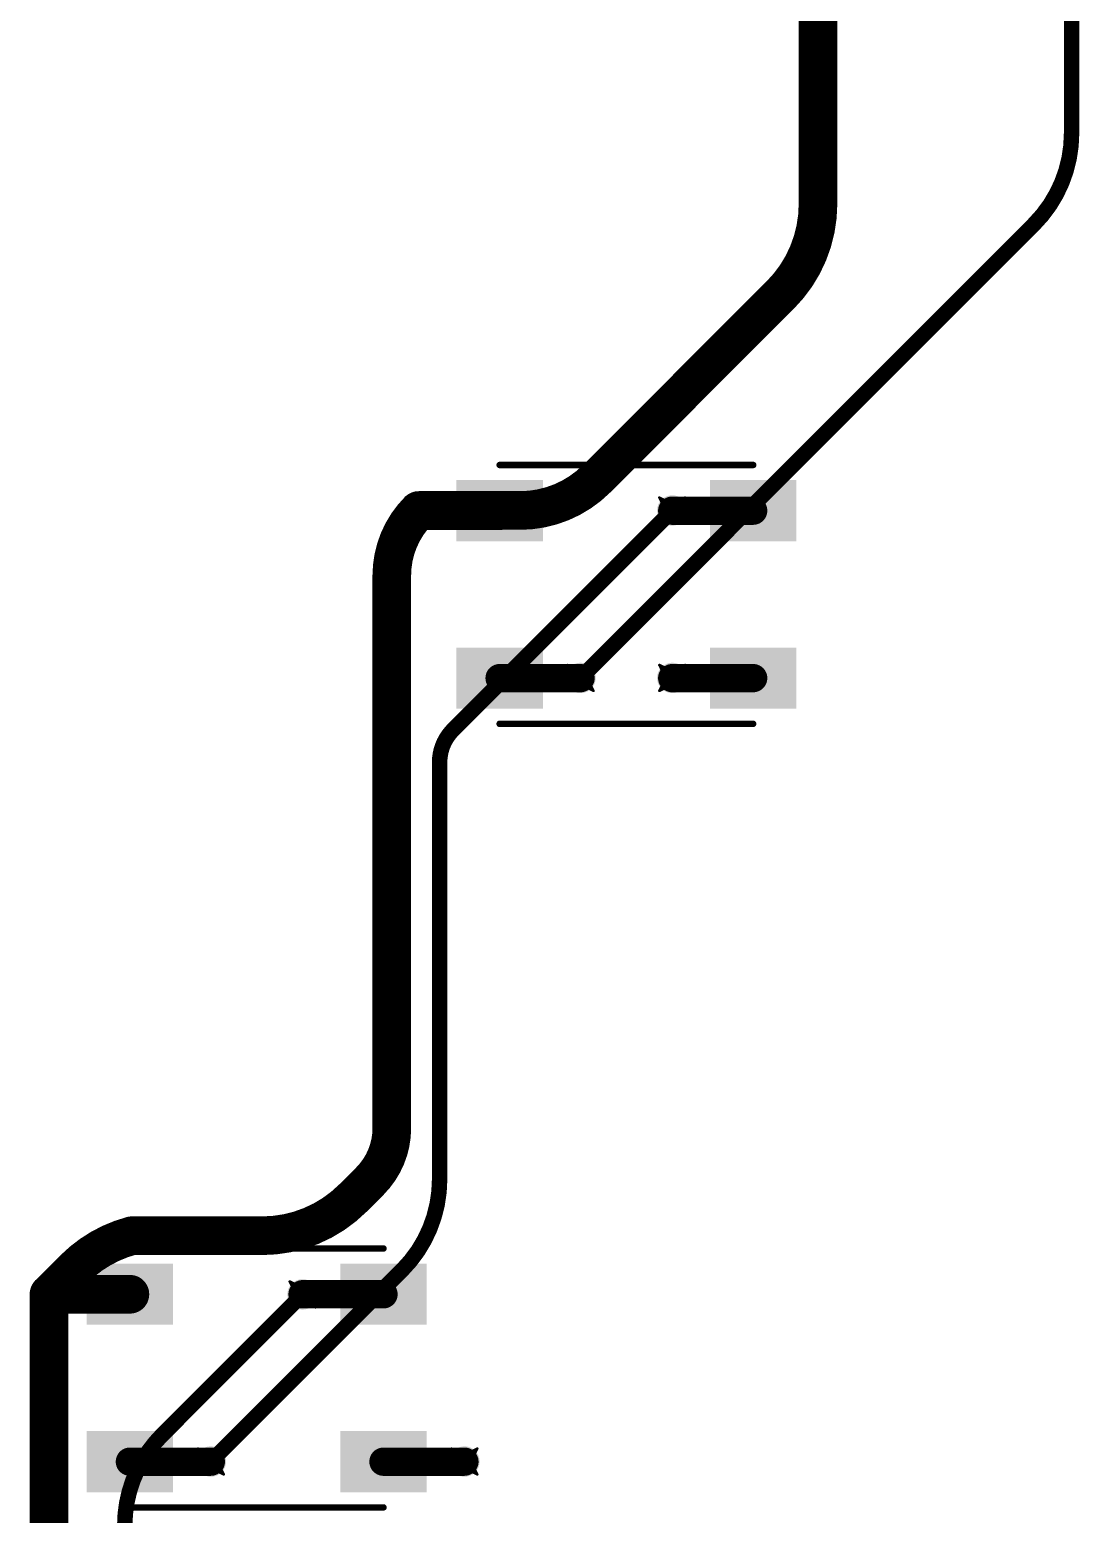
# Model space of a CAD drawing. Header units: inches. Extents: x -11 to 1110, y -7 to 455.
# Drawn here: x 275.31 to 296, y 192.04 to 221.3 of the extents above; entities that cross this region are included whole.
import ezdxf

# ---------------------------------------------------------------- set-up
doc = ezdxf.new("R2010")
doc.units = ezdxf.units.IN
for name, color, linetype in [('Bottom Layer', 5, 'Continuous'), ('Drill Drawing', 1, 'Continuous'), ('Top Layer', 1, 'Continuous'), ('Top Overlay', 2, 'Continuous'), ('Top Paste', 8, 'Continuous'), ('Top Solder', 216, 'Continuous'), ('Via Holes', 16, 'Continuous')]:
    doc.layers.add(name, color=color, linetype=linetype)

# ---------------------------------------------------------------- blocks, each defined once
blk = doc.blocks.new('WS2812B_B_W_181')
at = {"layer": 'Top Layer'}
for points in [[(-3.25, 2.15), (-1.75, 2.15), (-1.75, 1.15), (-3.25, 1.15)], [(3.25, 1.15), (1.75, 1.15), (1.75, 2.15), (3.25, 2.15)], [(-3.25, -1.15), (-1.75, -1.15), (-1.75, -2.15), (-3.25, -2.15)], [(1.75, -1.15), (3.25, -1.15), (3.25, -2.15), (1.75, -2.15)]]:
    blk.add_hatch(color=1, dxfattribs=at).paths.add_polyline_path(points)
at = {"layer": 'Top Paste'}
for points in [[(-3.25, 2.15), (-1.75, 2.15), (-1.75, 1.15), (-3.25, 1.15)], [(3.25, 1.15), (1.75, 1.15), (1.75, 2.15), (3.25, 2.15)], [(-3.25, -1.15), (-1.75, -1.15), (-1.75, -2.15), (-3.25, -2.15)], [(1.75, -1.15), (3.25, -1.15), (3.25, -2.15), (1.75, -2.15)]]:
    blk.add_hatch(color=8, dxfattribs=at).paths.add_polyline_path(points)
at = {"layer": 'Top Solder'}
for points in [[(-3.352, 2.252), (-1.648, 2.252), (-1.648, 1.048), (-3.352, 1.048)], [(3.352, 1.048), (1.648, 1.048), (1.648, 2.252), (3.352, 2.252)], [(-3.352, -1.048), (-1.648, -1.048), (-1.648, -2.252), (-3.352, -2.252)], [(1.648, -1.048), (3.352, -1.048), (3.352, -2.252), (1.648, -2.252)]]:
    blk.add_hatch(color=216, dxfattribs=at).paths.add_polyline_path(points)
at = {"layer": 'Top Overlay'}
for points in [[(-2.5, 2.551, 0.127, 0.127, 0), (2.5, 2.551, 0.127, 0.127, 0)], [(-3.556, 1.803, 0.254, 0.254, 0), (-3.429, 1.676, 0.254, 0.254, 0)], [(-3.556, 1.549, 0.254, 0.254, 0), (-3.556, 1.803, 0.254, 0.254, 0)], [(-3.556, 1.549, 0.254, 0.254, 0), (-3.429, 1.676, 0.254, 0.254, 0)], [(-2.5, -2.551, 0.127, 0.127, 0), (2.5, -2.551, 0.127, 0.127, 0)]]:
    blk.add_lwpolyline(points, format="xyseb", dxfattribs=at)
for points in [[(-2.532, 2.551, 0.0635, 0.0635, 1), (-2.468, 2.551, 0.0635, 0.0635, 1)], [(2.468, 2.551, 0.0635, 0.0635, 1), (2.532, 2.551, 0.0635, 0.0635, 1)], [(-3.619, 1.803, 0.127, 0.127, 1), (-3.493, 1.803, 0.127, 0.127, 1)], [(-3.619, 1.803, 0.127, 0.127, 1), (-3.493, 1.803, 0.127, 0.127, 1)], [(-3.493, 1.676, 0.127, 0.127, 1), (-3.365, 1.676, 0.127, 0.127, 1)], [(-3.493, 1.676, 0.127, 0.127, 1), (-3.365, 1.676, 0.127, 0.127, 1)], [(-3.619, 1.549, 0.127, 0.127, 1), (-3.493, 1.549, 0.127, 0.127, 1)], [(-3.619, 1.549, 0.127, 0.127, 1), (-3.493, 1.549, 0.127, 0.127, 1)], [(-2.532, -2.551, 0.0635, 0.0635, 1), (-2.468, -2.551, 0.0635, 0.0635, 1)], [(2.468, -2.551, 0.0635, 0.0635, 1), (2.532, -2.551, 0.0635, 0.0635, 1)]]:
    blk.add_lwpolyline(points, format="xyseb", close=True, dxfattribs=at)
blk = doc.blocks.new('WS2812B_B_W_190')
at = {"layer": 'Top Layer'}
for points in [[(-3.25, 2.15), (-1.75, 2.15), (-1.75, 1.15), (-3.25, 1.15)], [(3.25, 1.15), (1.75, 1.15), (1.75, 2.15), (3.25, 2.15)], [(-3.25, -1.15), (-1.75, -1.15), (-1.75, -2.15), (-3.25, -2.15)], [(1.75, -1.15), (3.25, -1.15), (3.25, -2.15), (1.75, -2.15)]]:
    blk.add_hatch(color=1, dxfattribs=at).paths.add_polyline_path(points)
at = {"layer": 'Top Paste'}
for points in [[(-3.25, 2.15), (-1.75, 2.15), (-1.75, 1.15), (-3.25, 1.15)], [(3.25, 1.15), (1.75, 1.15), (1.75, 2.15), (3.25, 2.15)], [(-3.25, -1.15), (-1.75, -1.15), (-1.75, -2.15), (-3.25, -2.15)], [(1.75, -1.15), (3.25, -1.15), (3.25, -2.15), (1.75, -2.15)]]:
    blk.add_hatch(color=8, dxfattribs=at).paths.add_polyline_path(points)
at = {"layer": 'Top Solder'}
for points in [[(-3.352, 2.252), (-1.648, 2.252), (-1.648, 1.048), (-3.352, 1.048)], [(3.352, 1.048), (1.648, 1.048), (1.648, 2.252), (3.352, 2.252)], [(-3.352, -1.048), (-1.648, -1.048), (-1.648, -2.252), (-3.352, -2.252)], [(1.648, -1.048), (3.352, -1.048), (3.352, -2.252), (1.648, -2.252)]]:
    blk.add_hatch(color=216, dxfattribs=at).paths.add_polyline_path(points)
at = {"layer": 'Top Overlay'}
for points in [[(-2.5, 2.551, 0.127, 0.127, 0), (2.5, 2.551, 0.127, 0.127, 0)], [(-3.556, 1.549, 0.254, 0.254, 0), (-3.556, 1.803, 0.254, 0.254, 0)], [(-3.556, 1.803, 0.254, 0.254, 0), (-3.429, 1.676, 0.254, 0.254, 0)], [(-3.556, 1.549, 0.254, 0.254, 0), (-3.429, 1.676, 0.254, 0.254, 0)], [(-2.5, -2.551, 0.127, 0.127, 0), (2.5, -2.551, 0.127, 0.127, 0)]]:
    blk.add_lwpolyline(points, format="xyseb", dxfattribs=at)
for points in [[(-2.532, 2.551, 0.0635, 0.0635, 1), (-2.468, 2.551, 0.0635, 0.0635, 1)], [(2.468, 2.551, 0.0635, 0.0635, 1), (2.532, 2.551, 0.0635, 0.0635, 1)], [(-3.619, 1.803, 0.127, 0.127, 1), (-3.493, 1.803, 0.127, 0.127, 1)], [(-3.619, 1.803, 0.127, 0.127, 1), (-3.493, 1.803, 0.127, 0.127, 1)], [(-3.493, 1.676, 0.127, 0.127, 1), (-3.365, 1.676, 0.127, 0.127, 1)], [(-3.493, 1.676, 0.127, 0.127, 1), (-3.365, 1.676, 0.127, 0.127, 1)], [(-3.619, 1.549, 0.127, 0.127, 1), (-3.493, 1.549, 0.127, 0.127, 1)], [(-3.619, 1.549, 0.127, 0.127, 1), (-3.493, 1.549, 0.127, 0.127, 1)], [(-2.532, -2.551, 0.0635, 0.0635, 1), (-2.468, -2.551, 0.0635, 0.0635, 1)], [(2.468, -2.551, 0.0635, 0.0635, 1), (2.532, -2.551, 0.0635, 0.0635, 1)]]:
    blk.add_lwpolyline(points, format="xyseb", close=True, dxfattribs=at)

msp = doc.modelspace()

# ---------------------------------------------------------------- hatches: boundary and pattern name
at = {"layer": 'Bottom Layer'}
h = msp.add_hatch(color=5, dxfattribs=at)
edge = h.paths.add_edge_path()
edge.add_arc((282.978, 211.82), 0.3, 0, 360)
h = msp.add_hatch(color=5, dxfattribs=at)
edge = h.paths.add_edge_path()
edge.add_arc((287.978, 211.82), 0.3, 0, 360)
h = msp.add_hatch(color=5, dxfattribs=at)
edge = h.paths.add_edge_path()
edge.add_arc((286.169, 208.52), 0.3, 0, 360)
h = msp.add_hatch(color=5, dxfattribs=at)
edge = h.paths.add_edge_path()
edge.add_arc((287.978, 208.52), 0.3, 0, 360)
h = msp.add_hatch(color=5, dxfattribs=at)
edge = h.paths.add_edge_path()
edge.add_arc((275.688, 196.376), 0.3, 0, 360)
h = msp.add_hatch(color=5, dxfattribs=at)
edge = h.paths.add_edge_path()
edge.add_arc((280.688, 196.37), 0.3, 0, 360)
h = msp.add_hatch(color=5, dxfattribs=at)
edge = h.paths.add_edge_path()
edge.add_arc((278.88, 193.076), 0.3, 0, 360)
h = msp.add_hatch(color=5, dxfattribs=at)
edge = h.paths.add_edge_path()
edge.add_arc((283.88, 193.076), 0.3, 0, 360)
at = {"layer": 'Top Layer'}
h = msp.add_hatch(color=1, dxfattribs=at)
edge = h.paths.add_edge_path()
edge.add_arc((282.978, 211.82), 0.3, 0, 360)
h = msp.add_hatch(color=1, dxfattribs=at)
edge = h.paths.add_edge_path()
edge.add_arc((287.978, 211.82), 0.3, 0, 360)
h = msp.add_hatch(color=1, dxfattribs=at)
edge = h.paths.add_edge_path()
edge.add_arc((286.169, 208.52), 0.3, 0, 360)
h = msp.add_hatch(color=1, dxfattribs=at)
edge = h.paths.add_edge_path()
edge.add_arc((287.978, 208.52), 0.3, 0, 360)
h = msp.add_hatch(color=1, dxfattribs=at)
edge = h.paths.add_edge_path()
edge.add_arc((275.688, 196.376), 0.3, 0, 360)
h = msp.add_hatch(color=1, dxfattribs=at)
edge = h.paths.add_edge_path()
edge.add_arc((280.688, 196.37), 0.3, 0, 360)
h = msp.add_hatch(color=1, dxfattribs=at)
edge = h.paths.add_edge_path()
edge.add_arc((278.88, 193.076), 0.3, 0, 360)
h = msp.add_hatch(color=1, dxfattribs=at)
edge = h.paths.add_edge_path()
edge.add_arc((283.88, 193.076), 0.3, 0, 360)
at = {"layer": 'Via Holes'}
h = msp.add_hatch(color=7, dxfattribs=at)
edge = h.paths.add_edge_path()
edge.add_arc((282.978, 211.82), 0.15, 0, 360)
h = msp.add_hatch(color=7, dxfattribs=at)
edge = h.paths.add_edge_path()
edge.add_arc((287.978, 211.82), 0.15, 0, 360)
h = msp.add_hatch(color=7, dxfattribs=at)
edge = h.paths.add_edge_path()
edge.add_arc((286.169, 208.52), 0.15, 0, 360)
h = msp.add_hatch(color=7, dxfattribs=at)
edge = h.paths.add_edge_path()
edge.add_arc((287.978, 208.52), 0.15, 0, 360)
h = msp.add_hatch(color=7, dxfattribs=at)
edge = h.paths.add_edge_path()
edge.add_arc((275.688, 196.376), 0.15, 0, 360)
h = msp.add_hatch(color=7, dxfattribs=at)
edge = h.paths.add_edge_path()
edge.add_arc((280.688, 196.37), 0.15, 0, 360)
h = msp.add_hatch(color=7, dxfattribs=at)
edge = h.paths.add_edge_path()
edge.add_arc((278.88, 193.076), 0.15, 0, 360)
h = msp.add_hatch(color=7, dxfattribs=at)
edge = h.paths.add_edge_path()
edge.add_arc((283.88, 193.076), 0.15, 0, 360)

# ---------------------------------------------------------------- linework, layer by layer
at = {"layer": 'Bottom Layer'}
for points in [[(290.852, 217.863, 0.762, 0.762, 0), (290.852, 226.933, 0.762, 0.762, 0)], [(295.852, 219.254, 0.305, 0.305, 0), (295.852, 226.933, 0.305, 0.305, 0)], [(295.852, 219.254, 0.305, 0.305, -0.198912), (295.108, 217.458, 0.305, 0.305, 0)], [(290.852, 217.863, 0.762, 0.762, -0.198912), (290.108, 216.067, 0.762, 0.762, 0)], [(286.169, 208.52, 0.305, 0.305, 0), (295.108, 217.458, 0.305, 0.305, 0)], [(286.487, 212.446, 0.762, 0.762, 0), (290.108, 216.067, 0.762, 0.762, 0)], [(286.487, 212.446, 0.762, 0.762, -0.198912), (284.975, 211.82, 0.762, 0.762, 0)], [(282.448, 210.54, 0.762, 0.762, -0.198912), (282.978, 211.82, 0.762, 0.762, 0)], [(282.978, 211.82, 0.762, 0.762, 0), (284.975, 211.82, 0.762, 0.762, 0)], [(283.656, 207.497, 0.305, 0.305, 0), (287.978, 211.82, 0.305, 0.305, 0)], [(282.448, 199.645, 0.762, 0.762, 0), (282.448, 210.54, 0.762, 0.762, 0)], [(283.391, 206.858, 0.305, 0.305, -0.18005), (283.611, 207.449, 0.305, 0.305, 0)], [(283.611, 207.449, 0.305, 0.305, -0.018135), (283.656, 207.497, 0.305, 0.305, 0)], [(283.656, 207.497, 0.305, 0.305, 0), (283.656, 207.497, 0.305, 0.305, 0)], [(283.656, 207.497, 0.305, 0.305, -0.000076), (283.656, 207.497, 0.305, 0.305, 0)], [(283.391, 198.64, 0.305, 0.305, 0), (283.391, 206.858, 0.305, 0.305, 0)], [(282.448, 199.645, 0.762, 0.762, -0.198912), (282.016, 198.603, 0.762, 0.762, 0)], [(281.683, 198.27, 0.762, 0.762, 0), (282.016, 198.603, 0.762, 0.762, 0)], [(283.391, 198.64, 0.305, 0.305, -0.198912), (282.647, 196.844, 0.305, 0.305, 0)], [(281.683, 198.27, 0.762, 0.762, -0.198912), (279.887, 197.526, 0.762, 0.762, 0)], [(276.18, 196.868, 0.762, 0.762, -0.131777), (277.32, 197.526, 0.762, 0.762, 0)], [(277.32, 197.526, 0.762, 0.762, 0), (279.887, 197.526, 0.762, 0.762, 0)], [(275.688, 196.376, 0.762, 0.762, 0), (276.18, 196.868, 0.762, 0.762, 0)], [(278.88, 193.076, 0.305, 0.305, 0), (282.647, 196.844, 0.305, 0.305, 0)], [(275.688, 185.017, 0.762, 0.762, 0), (275.688, 196.376, 0.762, 0.762, 0)], [(277.926, 193.607, 0.305, 0.305, 0), (280.688, 196.37, 0.305, 0.305, 0)], [(277.428, 192.902, 0.305, 0.305, -0.085522), (277.926, 193.607, 0.305, 0.305, 0)], [(277.182, 191.811, 0.305, 0.305, -0.111494), (277.428, 192.902, 0.305, 0.305, 0)]]:
    msp.add_lwpolyline(points, format="xyseb", dxfattribs=at)
for points in [[(295.776, 219.254, 0.152, 0.152, 1), (295.928, 219.254, 0.152, 0.152, 1)], [(295.776, 219.254, 0.152, 0.152, 1), (295.928, 219.254, 0.152, 0.152, 1)], [(290.662, 217.863, 0.381, 0.381, 1), (291.043, 217.863, 0.381, 0.381, 1)], [(290.662, 217.863, 0.381, 0.381, 1), (291.043, 217.863, 0.381, 0.381, 1)], [(295.032, 217.458, 0.152, 0.152, 1), (295.184, 217.458, 0.152, 0.152, 1)], [(295.032, 217.458, 0.152, 0.152, 1), (295.184, 217.458, 0.152, 0.152, 1)], [(289.918, 216.067, 0.381, 0.381, 1), (290.299, 216.067, 0.381, 0.381, 1)], [(289.918, 216.067, 0.381, 0.381, 1), (290.299, 216.067, 0.381, 0.381, 1)], [(286.296, 212.446, 0.381, 0.381, 1), (286.677, 212.446, 0.381, 0.381, 1)], [(286.296, 212.446, 0.381, 0.381, 1), (286.677, 212.446, 0.381, 0.381, 1)], [(282.788, 211.82, 0.381, 0.381, 1), (283.169, 211.82, 0.381, 0.381, 1)], [(282.788, 211.82, 0.381, 0.381, 1), (283.169, 211.82, 0.381, 0.381, 1)], [(284.785, 211.82, 0.381, 0.381, 1), (285.166, 211.82, 0.381, 0.381, 1)], [(284.785, 211.82, 0.381, 0.381, 1), (285.166, 211.82, 0.381, 0.381, 1)], [(287.902, 211.82, 0.152, 0.152, 1), (288.054, 211.82, 0.152, 0.152, 1)], [(282.257, 210.54, 0.381, 0.381, 1), (282.639, 210.54, 0.381, 0.381, 1)], [(282.257, 210.54, 0.381, 0.381, 1), (282.639, 210.54, 0.381, 0.381, 1)], [(286.093, 208.52, 0.152, 0.152, 1), (286.246, 208.52, 0.152, 0.152, 1)], [(283.535, 207.449, 0.152, 0.152, 1), (283.687, 207.449, 0.152, 0.152, 1)], [(283.535, 207.449, 0.152, 0.152, 1), (283.687, 207.449, 0.152, 0.152, 1)], [(283.579, 207.497, 0.152, 0.152, 1), (283.732, 207.497, 0.152, 0.152, 1)], [(283.579, 207.497, 0.152, 0.152, 1), (283.732, 207.497, 0.152, 0.152, 1)], [(283.579, 207.497, 0.152, 0.152, 1), (283.732, 207.497, 0.152, 0.152, 1)], [(283.579, 207.497, 0.152, 0.152, 1), (283.732, 207.497, 0.152, 0.152, 1)], [(283.579, 207.497, 0.152, 0.152, 1), (283.732, 207.497, 0.152, 0.152, 1)], [(283.579, 207.497, 0.152, 0.152, 1), (283.732, 207.497, 0.152, 0.152, 1)], [(283.315, 206.858, 0.152, 0.152, 1), (283.467, 206.858, 0.152, 0.152, 1)], [(283.315, 206.858, 0.152, 0.152, 1), (283.467, 206.858, 0.152, 0.152, 1)], [(282.257, 199.645, 0.381, 0.381, 1), (282.639, 199.645, 0.381, 0.381, 1)], [(282.257, 199.645, 0.381, 0.381, 1), (282.639, 199.645, 0.381, 0.381, 1)], [(281.826, 198.603, 0.381, 0.381, 1), (282.207, 198.603, 0.381, 0.381, 1)], [(281.826, 198.603, 0.381, 0.381, 1), (282.207, 198.603, 0.381, 0.381, 1)], [(283.315, 198.64, 0.152, 0.152, 1), (283.467, 198.64, 0.152, 0.152, 1)], [(283.315, 198.64, 0.152, 0.152, 1), (283.467, 198.64, 0.152, 0.152, 1)], [(281.493, 198.27, 0.381, 0.381, 1), (281.874, 198.27, 0.381, 0.381, 1)], [(281.493, 198.27, 0.381, 0.381, 1), (281.874, 198.27, 0.381, 0.381, 1)], [(277.129, 197.526, 0.381, 0.381, 1), (277.51, 197.526, 0.381, 0.381, 1)], [(277.129, 197.526, 0.381, 0.381, 1), (277.51, 197.526, 0.381, 0.381, 1)], [(279.697, 197.526, 0.381, 0.381, 1), (280.078, 197.526, 0.381, 0.381, 1)], [(279.697, 197.526, 0.381, 0.381, 1), (280.078, 197.526, 0.381, 0.381, 1)], [(275.99, 196.868, 0.381, 0.381, 1), (276.371, 196.868, 0.381, 0.381, 1)], [(275.99, 196.868, 0.381, 0.381, 1), (276.371, 196.868, 0.381, 0.381, 1)], [(282.571, 196.844, 0.152, 0.152, 1), (282.723, 196.844, 0.152, 0.152, 1)], [(282.571, 196.844, 0.152, 0.152, 1), (282.723, 196.844, 0.152, 0.152, 1)], [(275.498, 196.376, 0.381, 0.381, 1), (275.879, 196.376, 0.381, 0.381, 1)], [(275.498, 196.376, 0.381, 0.381, 1), (275.879, 196.376, 0.381, 0.381, 1)], [(280.612, 196.37, 0.152, 0.152, 1), (280.765, 196.37, 0.152, 0.152, 1)], [(277.849, 193.607, 0.152, 0.152, 1), (278.002, 193.607, 0.152, 0.152, 1)], [(277.849, 193.607, 0.152, 0.152, 1), (278.002, 193.607, 0.152, 0.152, 1)], [(278.803, 193.076, 0.152, 0.152, 1), (278.956, 193.076, 0.152, 0.152, 1)], [(277.352, 192.902, 0.152, 0.152, 1), (277.504, 192.902, 0.152, 0.152, 1)], [(277.352, 192.902, 0.152, 0.152, 1), (277.504, 192.902, 0.152, 0.152, 1)]]:
    msp.add_lwpolyline(points, format="xyseb", close=True, dxfattribs=at)
at = {"layer": 'Drill Drawing'}
for points in [[(282.724, 212.074, 0.0508, 0.0508, 0), (282.978, 211.947, 0.0508, 0.0508, 0)], [(282.724, 212.074, 0.0508, 0.0508, 0), (282.851, 211.82, 0.0508, 0.0508, 0)], [(282.724, 211.566, 0.0508, 0.0508, 0), (282.851, 211.82, 0.0508, 0.0508, 0)], [(282.978, 211.947, 0.0508, 0.0508, 0), (283.232, 212.074, 0.0508, 0.0508, 0)], [(283.105, 211.82, 0.0508, 0.0508, 0), (283.232, 212.074, 0.0508, 0.0508, 0)], [(283.105, 211.82, 0.0508, 0.0508, 0), (283.232, 211.566, 0.0508, 0.0508, 0)], [(287.724, 212.074, 0.0508, 0.0508, 0), (287.978, 211.947, 0.0508, 0.0508, 0)], [(287.724, 212.074, 0.0508, 0.0508, 0), (287.851, 211.82, 0.0508, 0.0508, 0)], [(287.724, 211.566, 0.0508, 0.0508, 0), (287.851, 211.82, 0.0508, 0.0508, 0)], [(287.978, 211.947, 0.0508, 0.0508, 0), (288.232, 212.074, 0.0508, 0.0508, 0)], [(288.105, 211.82, 0.0508, 0.0508, 0), (288.232, 212.074, 0.0508, 0.0508, 0)], [(288.105, 211.82, 0.0508, 0.0508, 0), (288.232, 211.566, 0.0508, 0.0508, 0)], [(282.724, 211.566, 0.0508, 0.0508, 0), (282.978, 211.693, 0.0508, 0.0508, 0)], [(282.978, 211.693, 0.0508, 0.0508, 0), (283.232, 211.566, 0.0508, 0.0508, 0)], [(287.724, 211.566, 0.0508, 0.0508, 0), (287.978, 211.693, 0.0508, 0.0508, 0)], [(287.978, 211.693, 0.0508, 0.0508, 0), (288.232, 211.566, 0.0508, 0.0508, 0)], [(285.915, 208.774, 0.0508, 0.0508, 0), (286.169, 208.647, 0.0508, 0.0508, 0)], [(285.915, 208.774, 0.0508, 0.0508, 0), (286.042, 208.52, 0.0508, 0.0508, 0)], [(286.169, 208.647, 0.0508, 0.0508, 0), (286.423, 208.774, 0.0508, 0.0508, 0)], [(286.296, 208.52, 0.0508, 0.0508, 0), (286.423, 208.774, 0.0508, 0.0508, 0)], [(287.724, 208.774, 0.0508, 0.0508, 0), (287.978, 208.647, 0.0508, 0.0508, 0)], [(287.724, 208.774, 0.0508, 0.0508, 0), (287.851, 208.52, 0.0508, 0.0508, 0)], [(287.978, 208.647, 0.0508, 0.0508, 0), (288.232, 208.774, 0.0508, 0.0508, 0)], [(288.105, 208.52, 0.0508, 0.0508, 0), (288.232, 208.774, 0.0508, 0.0508, 0)], [(285.915, 208.266, 0.0508, 0.0508, 0), (286.042, 208.52, 0.0508, 0.0508, 0)], [(285.915, 208.266, 0.0508, 0.0508, 0), (286.169, 208.393, 0.0508, 0.0508, 0)], [(286.169, 208.393, 0.0508, 0.0508, 0), (286.423, 208.266, 0.0508, 0.0508, 0)], [(286.296, 208.52, 0.0508, 0.0508, 0), (286.423, 208.266, 0.0508, 0.0508, 0)], [(287.724, 208.266, 0.0508, 0.0508, 0), (287.851, 208.52, 0.0508, 0.0508, 0)], [(287.724, 208.266, 0.0508, 0.0508, 0), (287.978, 208.393, 0.0508, 0.0508, 0)], [(287.978, 208.393, 0.0508, 0.0508, 0), (288.232, 208.266, 0.0508, 0.0508, 0)], [(288.105, 208.52, 0.0508, 0.0508, 0), (288.232, 208.266, 0.0508, 0.0508, 0)], [(275.434, 196.63, 0.0508, 0.0508, 0), (275.688, 196.503, 0.0508, 0.0508, 0)], [(275.434, 196.63, 0.0508, 0.0508, 0), (275.561, 196.376, 0.0508, 0.0508, 0)], [(275.688, 196.503, 0.0508, 0.0508, 0), (275.942, 196.63, 0.0508, 0.0508, 0)], [(275.815, 196.376, 0.0508, 0.0508, 0), (275.942, 196.63, 0.0508, 0.0508, 0)], [(280.434, 196.624, 0.0508, 0.0508, 0), (280.688, 196.497, 0.0508, 0.0508, 0)], [(280.434, 196.624, 0.0508, 0.0508, 0), (280.561, 196.37, 0.0508, 0.0508, 0)], [(280.688, 196.497, 0.0508, 0.0508, 0), (280.942, 196.624, 0.0508, 0.0508, 0)], [(280.815, 196.37, 0.0508, 0.0508, 0), (280.942, 196.624, 0.0508, 0.0508, 0)], [(275.434, 196.122, 0.0508, 0.0508, 0), (275.561, 196.376, 0.0508, 0.0508, 0)], [(275.815, 196.376, 0.0508, 0.0508, 0), (275.942, 196.122, 0.0508, 0.0508, 0)], [(280.434, 196.116, 0.0508, 0.0508, 0), (280.561, 196.37, 0.0508, 0.0508, 0)], [(280.815, 196.37, 0.0508, 0.0508, 0), (280.942, 196.116, 0.0508, 0.0508, 0)], [(275.434, 196.122, 0.0508, 0.0508, 0), (275.688, 196.249, 0.0508, 0.0508, 0)], [(275.688, 196.249, 0.0508, 0.0508, 0), (275.942, 196.122, 0.0508, 0.0508, 0)], [(280.434, 196.116, 0.0508, 0.0508, 0), (280.688, 196.243, 0.0508, 0.0508, 0)], [(280.688, 196.243, 0.0508, 0.0508, 0), (280.942, 196.116, 0.0508, 0.0508, 0)], [(278.626, 193.33, 0.0508, 0.0508, 0), (278.88, 193.203, 0.0508, 0.0508, 0)], [(278.626, 193.33, 0.0508, 0.0508, 0), (278.753, 193.076, 0.0508, 0.0508, 0)], [(278.88, 193.203, 0.0508, 0.0508, 0), (279.134, 193.33, 0.0508, 0.0508, 0)], [(279.007, 193.076, 0.0508, 0.0508, 0), (279.134, 193.33, 0.0508, 0.0508, 0)], [(283.626, 193.33, 0.0508, 0.0508, 0), (283.88, 193.203, 0.0508, 0.0508, 0)], [(283.626, 193.33, 0.0508, 0.0508, 0), (283.753, 193.076, 0.0508, 0.0508, 0)], [(283.88, 193.203, 0.0508, 0.0508, 0), (284.134, 193.33, 0.0508, 0.0508, 0)], [(284.007, 193.076, 0.0508, 0.0508, 0), (284.134, 193.33, 0.0508, 0.0508, 0)], [(278.626, 192.822, 0.0508, 0.0508, 0), (278.753, 193.076, 0.0508, 0.0508, 0)], [(278.626, 192.822, 0.0508, 0.0508, 0), (278.88, 192.949, 0.0508, 0.0508, 0)], [(278.88, 192.949, 0.0508, 0.0508, 0), (279.134, 192.822, 0.0508, 0.0508, 0)], [(279.007, 193.076, 0.0508, 0.0508, 0), (279.134, 192.822, 0.0508, 0.0508, 0)], [(283.626, 192.822, 0.0508, 0.0508, 0), (283.753, 193.076, 0.0508, 0.0508, 0)], [(283.626, 192.822, 0.0508, 0.0508, 0), (283.88, 192.949, 0.0508, 0.0508, 0)], [(283.88, 192.949, 0.0508, 0.0508, 0), (284.134, 192.822, 0.0508, 0.0508, 0)], [(284.007, 193.076, 0.0508, 0.0508, 0), (284.134, 192.822, 0.0508, 0.0508, 0)]]:
    msp.add_lwpolyline(points, format="xyseb", dxfattribs=at)
for points in [[(282.711, 212.074, 0.0254, 0.0254, 1), (282.737, 212.074, 0.0254, 0.0254, 1)], [(282.711, 212.074, 0.0254, 0.0254, 1), (282.737, 212.074, 0.0254, 0.0254, 1)], [(282.838, 211.82, 0.0254, 0.0254, 1), (282.864, 211.82, 0.0254, 0.0254, 1)], [(282.838, 211.82, 0.0254, 0.0254, 1), (282.864, 211.82, 0.0254, 0.0254, 1)], [(282.965, 211.947, 0.0254, 0.0254, 1), (282.991, 211.947, 0.0254, 0.0254, 1)], [(282.965, 211.947, 0.0254, 0.0254, 1), (282.991, 211.947, 0.0254, 0.0254, 1)], [(283.092, 211.82, 0.0254, 0.0254, 1), (283.118, 211.82, 0.0254, 0.0254, 1)], [(283.092, 211.82, 0.0254, 0.0254, 1), (283.118, 211.82, 0.0254, 0.0254, 1)], [(283.219, 212.074, 0.0254, 0.0254, 1), (283.245, 212.074, 0.0254, 0.0254, 1)], [(283.219, 212.074, 0.0254, 0.0254, 1), (283.245, 212.074, 0.0254, 0.0254, 1)], [(287.711, 212.074, 0.0254, 0.0254, 1), (287.737, 212.074, 0.0254, 0.0254, 1)], [(287.711, 212.074, 0.0254, 0.0254, 1), (287.737, 212.074, 0.0254, 0.0254, 1)], [(287.838, 211.82, 0.0254, 0.0254, 1), (287.864, 211.82, 0.0254, 0.0254, 1)], [(287.838, 211.82, 0.0254, 0.0254, 1), (287.864, 211.82, 0.0254, 0.0254, 1)], [(287.965, 211.947, 0.0254, 0.0254, 1), (287.991, 211.947, 0.0254, 0.0254, 1)], [(287.965, 211.947, 0.0254, 0.0254, 1), (287.991, 211.947, 0.0254, 0.0254, 1)], [(288.092, 211.82, 0.0254, 0.0254, 1), (288.118, 211.82, 0.0254, 0.0254, 1)], [(288.092, 211.82, 0.0254, 0.0254, 1), (288.118, 211.82, 0.0254, 0.0254, 1)], [(288.219, 212.074, 0.0254, 0.0254, 1), (288.245, 212.074, 0.0254, 0.0254, 1)], [(288.219, 212.074, 0.0254, 0.0254, 1), (288.245, 212.074, 0.0254, 0.0254, 1)], [(282.711, 211.566, 0.0254, 0.0254, 1), (282.737, 211.566, 0.0254, 0.0254, 1)], [(282.711, 211.566, 0.0254, 0.0254, 1), (282.737, 211.566, 0.0254, 0.0254, 1)], [(282.965, 211.693, 0.0254, 0.0254, 1), (282.991, 211.693, 0.0254, 0.0254, 1)], [(282.965, 211.693, 0.0254, 0.0254, 1), (282.991, 211.693, 0.0254, 0.0254, 1)], [(283.219, 211.566, 0.0254, 0.0254, 1), (283.245, 211.566, 0.0254, 0.0254, 1)], [(283.219, 211.566, 0.0254, 0.0254, 1), (283.245, 211.566, 0.0254, 0.0254, 1)], [(287.711, 211.566, 0.0254, 0.0254, 1), (287.737, 211.566, 0.0254, 0.0254, 1)], [(287.711, 211.566, 0.0254, 0.0254, 1), (287.737, 211.566, 0.0254, 0.0254, 1)], [(287.965, 211.693, 0.0254, 0.0254, 1), (287.991, 211.693, 0.0254, 0.0254, 1)], [(287.965, 211.693, 0.0254, 0.0254, 1), (287.991, 211.693, 0.0254, 0.0254, 1)], [(288.219, 211.566, 0.0254, 0.0254, 1), (288.245, 211.566, 0.0254, 0.0254, 1)], [(288.219, 211.566, 0.0254, 0.0254, 1), (288.245, 211.566, 0.0254, 0.0254, 1)], [(285.903, 208.774, 0.0254, 0.0254, 1), (285.928, 208.774, 0.0254, 0.0254, 1)], [(285.903, 208.774, 0.0254, 0.0254, 1), (285.928, 208.774, 0.0254, 0.0254, 1)], [(286.157, 208.647, 0.0254, 0.0254, 1), (286.182, 208.647, 0.0254, 0.0254, 1)], [(286.157, 208.647, 0.0254, 0.0254, 1), (286.182, 208.647, 0.0254, 0.0254, 1)], [(286.411, 208.774, 0.0254, 0.0254, 1), (286.436, 208.774, 0.0254, 0.0254, 1)], [(286.411, 208.774, 0.0254, 0.0254, 1), (286.436, 208.774, 0.0254, 0.0254, 1)], [(287.711, 208.774, 0.0254, 0.0254, 1), (287.737, 208.774, 0.0254, 0.0254, 1)], [(287.711, 208.774, 0.0254, 0.0254, 1), (287.737, 208.774, 0.0254, 0.0254, 1)], [(287.965, 208.647, 0.0254, 0.0254, 1), (287.991, 208.647, 0.0254, 0.0254, 1)], [(287.965, 208.647, 0.0254, 0.0254, 1), (287.991, 208.647, 0.0254, 0.0254, 1)], [(288.219, 208.774, 0.0254, 0.0254, 1), (288.245, 208.774, 0.0254, 0.0254, 1)], [(288.219, 208.774, 0.0254, 0.0254, 1), (288.245, 208.774, 0.0254, 0.0254, 1)], [(286.03, 208.52, 0.0254, 0.0254, 1), (286.055, 208.52, 0.0254, 0.0254, 1)], [(286.03, 208.52, 0.0254, 0.0254, 1), (286.055, 208.52, 0.0254, 0.0254, 1)], [(286.157, 208.393, 0.0254, 0.0254, 1), (286.182, 208.393, 0.0254, 0.0254, 1)], [(286.157, 208.393, 0.0254, 0.0254, 1), (286.182, 208.393, 0.0254, 0.0254, 1)], [(286.284, 208.52, 0.0254, 0.0254, 1), (286.309, 208.52, 0.0254, 0.0254, 1)], [(286.284, 208.52, 0.0254, 0.0254, 1), (286.309, 208.52, 0.0254, 0.0254, 1)], [(287.838, 208.52, 0.0254, 0.0254, 1), (287.864, 208.52, 0.0254, 0.0254, 1)], [(287.838, 208.52, 0.0254, 0.0254, 1), (287.864, 208.52, 0.0254, 0.0254, 1)], [(287.965, 208.393, 0.0254, 0.0254, 1), (287.991, 208.393, 0.0254, 0.0254, 1)], [(287.965, 208.393, 0.0254, 0.0254, 1), (287.991, 208.393, 0.0254, 0.0254, 1)], [(288.092, 208.52, 0.0254, 0.0254, 1), (288.118, 208.52, 0.0254, 0.0254, 1)], [(288.092, 208.52, 0.0254, 0.0254, 1), (288.118, 208.52, 0.0254, 0.0254, 1)], [(285.903, 208.266, 0.0254, 0.0254, 1), (285.928, 208.266, 0.0254, 0.0254, 1)], [(285.903, 208.266, 0.0254, 0.0254, 1), (285.928, 208.266, 0.0254, 0.0254, 1)], [(286.411, 208.266, 0.0254, 0.0254, 1), (286.436, 208.266, 0.0254, 0.0254, 1)], [(286.411, 208.266, 0.0254, 0.0254, 1), (286.436, 208.266, 0.0254, 0.0254, 1)], [(287.711, 208.266, 0.0254, 0.0254, 1), (287.737, 208.266, 0.0254, 0.0254, 1)], [(287.711, 208.266, 0.0254, 0.0254, 1), (287.737, 208.266, 0.0254, 0.0254, 1)], [(288.219, 208.266, 0.0254, 0.0254, 1), (288.245, 208.266, 0.0254, 0.0254, 1)], [(288.219, 208.266, 0.0254, 0.0254, 1), (288.245, 208.266, 0.0254, 0.0254, 1)], [(275.422, 196.63, 0.0254, 0.0254, 1), (275.447, 196.63, 0.0254, 0.0254, 1)], [(275.422, 196.63, 0.0254, 0.0254, 1), (275.447, 196.63, 0.0254, 0.0254, 1)], [(275.93, 196.63, 0.0254, 0.0254, 1), (275.955, 196.63, 0.0254, 0.0254, 1)], [(275.93, 196.63, 0.0254, 0.0254, 1), (275.955, 196.63, 0.0254, 0.0254, 1)], [(280.422, 196.624, 0.0254, 0.0254, 1), (280.447, 196.624, 0.0254, 0.0254, 1)], [(280.422, 196.624, 0.0254, 0.0254, 1), (280.447, 196.624, 0.0254, 0.0254, 1)], [(280.93, 196.624, 0.0254, 0.0254, 1), (280.955, 196.624, 0.0254, 0.0254, 1)], [(280.93, 196.624, 0.0254, 0.0254, 1), (280.955, 196.624, 0.0254, 0.0254, 1)], [(275.549, 196.376, 0.0254, 0.0254, 1), (275.574, 196.376, 0.0254, 0.0254, 1)], [(275.549, 196.376, 0.0254, 0.0254, 1), (275.574, 196.376, 0.0254, 0.0254, 1)], [(275.676, 196.503, 0.0254, 0.0254, 1), (275.701, 196.503, 0.0254, 0.0254, 1)], [(275.676, 196.503, 0.0254, 0.0254, 1), (275.701, 196.503, 0.0254, 0.0254, 1)], [(275.803, 196.376, 0.0254, 0.0254, 1), (275.828, 196.376, 0.0254, 0.0254, 1)], [(275.803, 196.376, 0.0254, 0.0254, 1), (275.828, 196.376, 0.0254, 0.0254, 1)], [(280.549, 196.37, 0.0254, 0.0254, 1), (280.574, 196.37, 0.0254, 0.0254, 1)], [(280.549, 196.37, 0.0254, 0.0254, 1), (280.574, 196.37, 0.0254, 0.0254, 1)], [(280.676, 196.497, 0.0254, 0.0254, 1), (280.701, 196.497, 0.0254, 0.0254, 1)], [(280.676, 196.497, 0.0254, 0.0254, 1), (280.701, 196.497, 0.0254, 0.0254, 1)], [(280.803, 196.37, 0.0254, 0.0254, 1), (280.828, 196.37, 0.0254, 0.0254, 1)], [(280.803, 196.37, 0.0254, 0.0254, 1), (280.828, 196.37, 0.0254, 0.0254, 1)], [(275.422, 196.122, 0.0254, 0.0254, 1), (275.447, 196.122, 0.0254, 0.0254, 1)], [(275.422, 196.122, 0.0254, 0.0254, 1), (275.447, 196.122, 0.0254, 0.0254, 1)], [(275.676, 196.249, 0.0254, 0.0254, 1), (275.701, 196.249, 0.0254, 0.0254, 1)], [(275.676, 196.249, 0.0254, 0.0254, 1), (275.701, 196.249, 0.0254, 0.0254, 1)], [(275.93, 196.122, 0.0254, 0.0254, 1), (275.955, 196.122, 0.0254, 0.0254, 1)], [(275.93, 196.122, 0.0254, 0.0254, 1), (275.955, 196.122, 0.0254, 0.0254, 1)], [(280.422, 196.116, 0.0254, 0.0254, 1), (280.447, 196.116, 0.0254, 0.0254, 1)], [(280.422, 196.116, 0.0254, 0.0254, 1), (280.447, 196.116, 0.0254, 0.0254, 1)], [(280.676, 196.243, 0.0254, 0.0254, 1), (280.701, 196.243, 0.0254, 0.0254, 1)], [(280.676, 196.243, 0.0254, 0.0254, 1), (280.701, 196.243, 0.0254, 0.0254, 1)], [(280.93, 196.116, 0.0254, 0.0254, 1), (280.955, 196.116, 0.0254, 0.0254, 1)], [(280.93, 196.116, 0.0254, 0.0254, 1), (280.955, 196.116, 0.0254, 0.0254, 1)], [(278.613, 193.33, 0.0254, 0.0254, 1), (278.638, 193.33, 0.0254, 0.0254, 1)], [(278.613, 193.33, 0.0254, 0.0254, 1), (278.638, 193.33, 0.0254, 0.0254, 1)], [(278.867, 193.203, 0.0254, 0.0254, 1), (278.892, 193.203, 0.0254, 0.0254, 1)], [(278.867, 193.203, 0.0254, 0.0254, 1), (278.892, 193.203, 0.0254, 0.0254, 1)], [(279.121, 193.33, 0.0254, 0.0254, 1), (279.146, 193.33, 0.0254, 0.0254, 1)], [(279.121, 193.33, 0.0254, 0.0254, 1), (279.146, 193.33, 0.0254, 0.0254, 1)], [(283.613, 193.33, 0.0254, 0.0254, 1), (283.638, 193.33, 0.0254, 0.0254, 1)], [(283.613, 193.33, 0.0254, 0.0254, 1), (283.638, 193.33, 0.0254, 0.0254, 1)], [(283.867, 193.203, 0.0254, 0.0254, 1), (283.892, 193.203, 0.0254, 0.0254, 1)], [(283.867, 193.203, 0.0254, 0.0254, 1), (283.892, 193.203, 0.0254, 0.0254, 1)], [(284.121, 193.33, 0.0254, 0.0254, 1), (284.146, 193.33, 0.0254, 0.0254, 1)], [(284.121, 193.33, 0.0254, 0.0254, 1), (284.146, 193.33, 0.0254, 0.0254, 1)], [(278.613, 192.822, 0.0254, 0.0254, 1), (278.638, 192.822, 0.0254, 0.0254, 1)], [(278.613, 192.822, 0.0254, 0.0254, 1), (278.638, 192.822, 0.0254, 0.0254, 1)], [(278.74, 193.076, 0.0254, 0.0254, 1), (278.765, 193.076, 0.0254, 0.0254, 1)], [(278.74, 193.076, 0.0254, 0.0254, 1), (278.765, 193.076, 0.0254, 0.0254, 1)], [(278.867, 192.949, 0.0254, 0.0254, 1), (278.892, 192.949, 0.0254, 0.0254, 1)], [(278.867, 192.949, 0.0254, 0.0254, 1), (278.892, 192.949, 0.0254, 0.0254, 1)], [(278.994, 193.076, 0.0254, 0.0254, 1), (279.019, 193.076, 0.0254, 0.0254, 1)], [(278.994, 193.076, 0.0254, 0.0254, 1), (279.019, 193.076, 0.0254, 0.0254, 1)], [(279.121, 192.822, 0.0254, 0.0254, 1), (279.146, 192.822, 0.0254, 0.0254, 1)], [(279.121, 192.822, 0.0254, 0.0254, 1), (279.146, 192.822, 0.0254, 0.0254, 1)], [(283.613, 192.822, 0.0254, 0.0254, 1), (283.638, 192.822, 0.0254, 0.0254, 1)], [(283.613, 192.822, 0.0254, 0.0254, 1), (283.638, 192.822, 0.0254, 0.0254, 1)], [(283.74, 193.076, 0.0254, 0.0254, 1), (283.765, 193.076, 0.0254, 0.0254, 1)], [(283.74, 193.076, 0.0254, 0.0254, 1), (283.765, 193.076, 0.0254, 0.0254, 1)], [(283.867, 192.949, 0.0254, 0.0254, 1), (283.892, 192.949, 0.0254, 0.0254, 1)], [(283.867, 192.949, 0.0254, 0.0254, 1), (283.892, 192.949, 0.0254, 0.0254, 1)], [(283.994, 193.076, 0.0254, 0.0254, 1), (284.019, 193.076, 0.0254, 0.0254, 1)], [(283.994, 193.076, 0.0254, 0.0254, 1), (284.019, 193.076, 0.0254, 0.0254, 1)], [(284.121, 192.822, 0.0254, 0.0254, 1), (284.146, 192.822, 0.0254, 0.0254, 1)], [(284.121, 192.822, 0.0254, 0.0254, 1), (284.146, 192.822, 0.0254, 0.0254, 1)]]:
    msp.add_lwpolyline(points, format="xyseb", close=True, dxfattribs=at)
at = {"layer": 'Top Layer'}
for points in [[(282.978, 211.816, 0.762, 0.762, 0), (284.574, 211.816, 0.762, 0.762, 0)], [(287.978, 211.816, 0.559, 0.559, 0), (289.574, 211.816, 0.559, 0.559, 0)], [(284.574, 208.516, 0.559, 0.559, 0), (286.169, 208.516, 0.559, 0.559, 0)], [(287.978, 208.516, 0.559, 0.559, 0), (289.574, 208.516, 0.559, 0.559, 0)], [(275.688, 196.373, 0.762, 0.762, 0), (277.284, 196.373, 0.762, 0.762, 0)], [(280.688, 196.373, 0.559, 0.559, 0), (282.284, 196.373, 0.559, 0.559, 0)], [(277.284, 193.073, 0.559, 0.559, 0), (278.88, 193.073, 0.559, 0.559, 0)], [(282.284, 193.073, 0.559, 0.559, 0), (283.88, 193.073, 0.559, 0.559, 0)]]:
    msp.add_lwpolyline(points, format="xyseb", dxfattribs=at)
for points in [[(282.788, 211.816, 0.381, 0.381, 1), (283.169, 211.816, 0.381, 0.381, 1)], [(284.383, 211.816, 0.381, 0.381, 1), (284.764, 211.816, 0.381, 0.381, 1)], [(287.838, 211.816, 0.279, 0.279, 1), (288.118, 211.816, 0.279, 0.279, 1)], [(289.434, 211.816, 0.279, 0.279, 1), (289.713, 211.816, 0.279, 0.279, 1)], [(284.434, 208.516, 0.279, 0.279, 1), (284.713, 208.516, 0.279, 0.279, 1)], [(286.03, 208.516, 0.279, 0.279, 1), (286.309, 208.516, 0.279, 0.279, 1)], [(287.838, 208.516, 0.279, 0.279, 1), (288.118, 208.516, 0.279, 0.279, 1)], [(289.434, 208.516, 0.279, 0.279, 1), (289.713, 208.516, 0.279, 0.279, 1)], [(275.498, 196.373, 0.381, 0.381, 1), (275.879, 196.373, 0.381, 0.381, 1)], [(277.093, 196.373, 0.381, 0.381, 1), (277.474, 196.373, 0.381, 0.381, 1)], [(280.549, 196.373, 0.279, 0.279, 1), (280.828, 196.373, 0.279, 0.279, 1)], [(282.144, 196.373, 0.279, 0.279, 1), (282.424, 196.373, 0.279, 0.279, 1)], [(277.144, 193.073, 0.279, 0.279, 1), (277.424, 193.073, 0.279, 0.279, 1)], [(278.74, 193.073, 0.279, 0.279, 1), (279.019, 193.073, 0.279, 0.279, 1)], [(282.144, 193.073, 0.279, 0.279, 1), (282.424, 193.073, 0.279, 0.279, 1)], [(283.74, 193.073, 0.279, 0.279, 1), (284.019, 193.073, 0.279, 0.279, 1)]]:
    msp.add_lwpolyline(points, format="xyseb", close=True, dxfattribs=at)

# ---------------------------------------------------------------- block references
for name, p in [('WS2812B_B_W_181', (287.074, 210.166)), ('WS2812B_B_W_190', (279.784, 194.723))]:
    msp.add_blockref(name, p)

doc.saveas('drawing.dxf')
